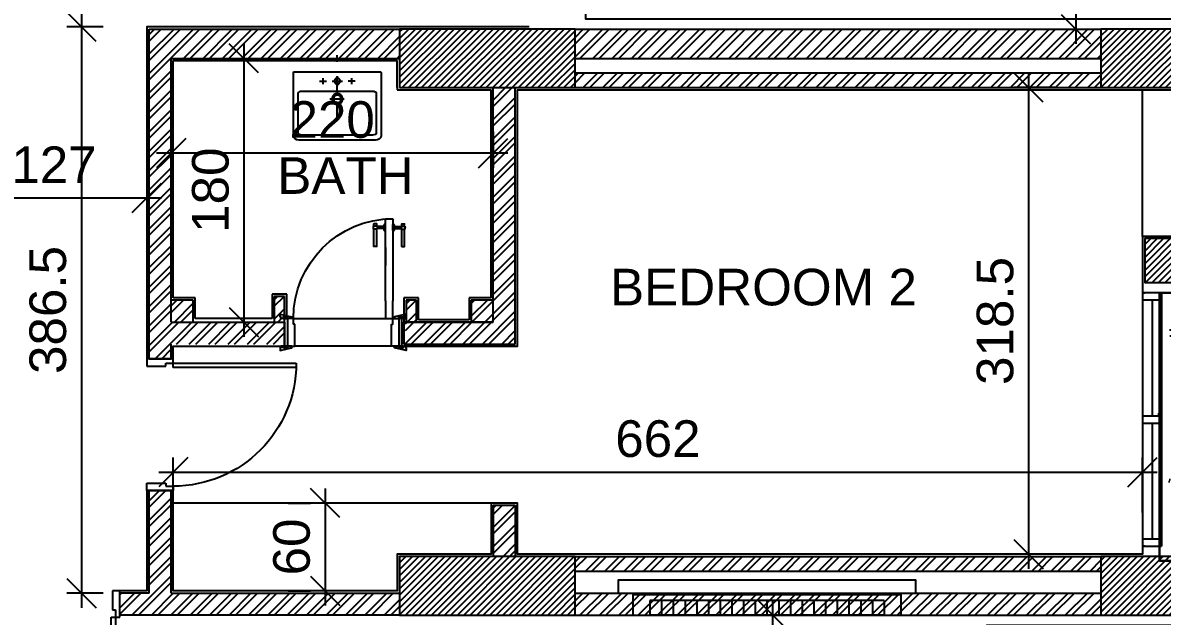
# Model space of a CAD drawing. Extents: x -0.9 to 45.6, y -8.7 to 61.5.
# Drawn here: x 33.35 to 41.13, y 27.73 to 31.78 of the extents above; entities that cross this region are included whole.
import ezdxf

# ---------------------------------------------------------------- set-up
doc = ezdxf.new("R2010")
doc.units = 0
doc.header["$MEASUREMENT"] = 0
doc.header["$PDMODE"] = 35
doc.header["$PDSIZE"] = 0.3
doc.linetypes.add('CENTER', pattern=[2, 1.25, -0.25, 0.25, -0.25])
doc.linetypes.add('DASHDOTX2', pattern=[50.8, 25.4, -12.7, 0, -12.7])
doc.layers.get('0').update_dxf_attribs({"linetype": 'CONTINUOUS'})
doc.layers.get('DEFPOINTS').update_dxf_attribs({"linetype": 'CONTINUOUS'})
for name, color, linetype in [('04', 4, 'CONTINUOUS'), ('A-ALU', 9, 'CONTINUOUS'), ('A-AREAS', 6, 'CONTINUOUS'), ('A-AXIS-SANITARY', 10, 'DASHDOTX2'), ('A-closet', 252, 'CONTINUOUS'), ('a-dim', 3, 'CONTINUOUS'), ('A-DOORS', 1, 'CONTINUOUS'), ('A-FLOR-PFIX', 61, 'CONTINUOUS'), ('A-HATCH-CONC', 8, 'CONTINUOUS'), ('A-HATCH-WALL', 8, 'CONTINUOUS'), ('A-NOMENCLATURE', 3, 'CONTINUOUS'), ('A-PLASTER', 8, 'CONTINUOUS'), ('A-PORTE', 1, 'CONTINUOUS'), ('A-SANIT', 95, 'CONTINUOUS'), ('A-TREES', 63, 'CONTINUOUS'), ('A-WALL', 4, 'CONTINUOUS'), ('S-2ND-3RD-4-5-6TH$0$A-STR 2-3-4-5-6', 2, 'CONTINUOUS')]:
    doc.layers.add(name, color=color, linetype=linetype)
doc.styles.add('A100-STEXT', font='arial.ttf', dxfattribs={"height": 0.25})
doc.dimstyles.new('A100-DIM', dxfattribs={"dimtxt": 0.25, "dimasz": 0.2, "dimexe": 0.1, "dimexo": 0.3, "dimgap": 0.1, "dimtad": 1, "dimlfac": 100, "dimrnd": 0.5, "dimdsep": 46, "dimtxsty": 'A100-STEXT', "dimblk1": 'OBLIQUE', "dimblk2": 'OBLIQUE', "dimsah": 1, "dimcen": -0.05, "dimdle": 0.1, "dimclrd": 15, "dimclre": 15, "dimclrt": 256, "dimadec": 0, "dimazin": 0, "dimtfac": 0.28, "dimtix": 1, "dimtmove": 2, "dimatfit": 3, "dimldrblk": 'OBLIQUE', "dimfxl": 1, "dimtolj": 1, "dimarcsym": 0})
doc.dimstyles.new('dim-law', dxfattribs={"dimtxt": 0.25, "dimasz": 0.2, "dimexe": 0.1, "dimexo": 0.3, "dimgap": 0.1, "dimtad": 1, "dimlfac": 100, "dimdsep": 46, "dimtxsty": 'A100-STEXT', "dimblk1": 'OBLIQUE', "dimblk2": 'OBLIQUE', "dimsah": 1, "dimcen": -0.05, "dimdle": 0.1, "dimclrd": 15, "dimclre": 15, "dimclrt": 256, "dimadec": 0, "dimazin": 0, "dimtfac": 0.28, "dimtix": 1, "dimtmove": 2, "dimatfit": 3, "dimldrblk": 'OBLIQUE', "dimfxl": 0.1, "dimtolj": 1, "dimarcsym": 0})
pattern_1 = [(45, (-4e-09, 0.000785), (-0.06629126, 0.06629126), []), (45, (0.04419, 0.000785), (-0.06629126, 0.06629126), [])]

# ---------------------------------------------------------------- blocks, each defined once
blk = doc.blocks.new('_OBLIQUE')
at = {"color": 0, "linetype": 'ByBlock'}
blk.add_line((-0.5, -0.5), (0.5, 0.5), dxfattribs=at)
blk = doc.blocks.new('*D114')
at = {"layer": 'a-dim', "color": 15, "lineweight": -2}
for p, q in [((38.4678, 22.84), (38.4678, 27.84)), ((38.3939, 27.74), (38.3678, 27.74)), ((38.3939, 22.94), (38.3678, 22.94))]:
    blk.add_line(p, q, dxfattribs=at)
at = {"layer": 'DEFPOINTS', "color": 0}
for p in [(38.4678, 27.74), (38.6939, 27.74), (38.6939, 22.94)]:
    blk.add_point(p, dxfattribs=at)
at = {"layer": 'a-dim', "color": 15, "lineweight": -2, "xscale": 0.2, "yscale": 0.2, "zscale": 0.2}
for p, rotation in [((38.4678, 27.74), 90), ((38.4678, 22.94), 270)]:
    blk.add_blockref('_OBLIQUE', p, dxfattribs=dict(at, rotation=rotation))
at = {"layer": 'a-dim', "insert": (38.2402, 25.34), "char_height": 0.25, "attachment_point": 5, "rotation": 90, "style": 'A100-STEXT'}
blk.add_mtext('\\A1;480', dxfattribs=at)
blk = doc.blocks.new('*D118')
at = {"layer": 'a-dim', "color": 15, "lineweight": -2}
for p, q in [((34.3734, 28.44), (34.3734, 28.8151)), ((40.9934, 28.44), (40.9934, 28.8151)), ((34.2734, 28.7151), (41.0934, 28.7151))]:
    blk.add_line(p, q, dxfattribs=at)
at = {"layer": 'DEFPOINTS', "color": 0}
for p in [(40.9934, 28.7151), (34.3734, 28.14), (40.9934, 28.14)]:
    blk.add_point(p, dxfattribs=at)
at = {"layer": 'a-dim', "color": 15, "lineweight": -2, "xscale": 0.2, "yscale": 0.2, "zscale": 0.2, "rotation": 180}
blk.add_blockref('_OBLIQUE', (34.3734, 28.7151), dxfattribs=at)
at = {"layer": 'a-dim', "color": 15, "lineweight": -2, "xscale": 0.2, "yscale": 0.2, "zscale": 0.2}
blk.add_blockref('_OBLIQUE', (40.9934, 28.7151), dxfattribs=at)
at = {"layer": 'a-dim', "insert": (37.6834, 28.9428), "char_height": 0.25, "attachment_point": 5, "style": 'A100-STEXT'}
blk.add_mtext('\\A1;662', dxfattribs=at)
blk = doc.blocks.new('A$C37CB01A7')
at = {"layer": 'A-ALU'}
for p, q in [((41.0584, 29.89), (41.0584, 29.1)), ((40.9934, 29.1), (41.1234, 29.1)), ((40.9934, 29.05), (41.1234, 29.05)), ((41.0584, 29.05), (41.0584, 28.26)), ((40.9934, 28.26), (41.1234, 28.26)), ((40.9934, 28.21), (41.1234, 28.21))]:
    blk.add_line(p, q, dxfattribs=at)
for points in [[(40.9934, 29.94), (40.9934, 28.21)], [(41.1234, 29.94), (40.9934, 29.94)], [(41.1234, 29.89), (40.9934, 29.89)], [(41.1234, 29.94), (41.1234, 28.21)]]:
    blk.add_lwpolyline(points, dxfattribs=at)
blk = doc.blocks.new('P90E18D')
at = {"layer": 'A-PORTE'}
for p, q in [((0, 0), (0.05, 0)), ((0, -0.18), (0, 0)), ((0.05, 0), (0.05, -0.13)), ((0.9, 0), (0.85, 0)), ((0.85, 0), (0.85, -0.13)), ((0.9, -0.18), (0.9, 0)), ((0.05, -0.13), (0.03, -0.13)), ((0.03, -0.13), (0.03, -0.18)), ((0.85, -0.13), (0.87, -0.13)), ((0.87, -0.13), (0.87, -0.18)), ((0.03, -0.18), (0, -0.18)), ((0.06, -0.18), (0.02, -0.18)), ((0.03, -0.18), (0.03, -1.02)), ((0.06, -1.02), (0.06, -0.18)), ((0.87, -0.18), (0.9, -0.18))]:
    blk.add_line(p, q, dxfattribs=at)
blk.add_arc((0.03, -0.18), 0.84, 270, 360, dxfattribs=at)
blk = doc.blocks.new('A$C45807027')
at = {"layer": 'A-DOORS'}
for p, q in [((0, 0.009), (-0.009, -0.019)), ((-0.009, 0.009), (0, -0.019)), ((0.19, 0.009), (0.199, -0.019)), ((0.199, 0.009), (0.19, -0.019)), ((0.68, 0.0005), (0.68, 0.0195)), ((0.6805, 0.02), (0.8, 0.02)), ((0.8, -0.003), (0.8, 0.023)), ((0.8, 0.023), (0.805, 0.023)), ((0.815, 0.023), (0.82, 0.023)), ((0.82, -0.003), (0.82, 0.023)), ((0.82, 0.02), (0.8345, 0.02)), ((0.835, 0.0005), (0.835, 0.0195)), ((0.19, -0.11), (0.19, -0.06)), ((0.19, -0.06), (0.31, -0.06)), ((0.75, -0.06), (0.31, -0.06)), ((0.673, -0.06), (0.55, -0.06)), ((0.6805, 0), (0.8, 0)), ((0.87, -0.06), (0.75, -0.06)), ((0.79, -0.06), (0.79, -0.052)), ((0.79, -0.06), (0.83, -0.06)), ((0.792, -0.05), (0.828, -0.05)), ((0.8, -0.003), (0.8025, -0.003)), ((0.8025, -0.05), (0.8025, -0.003)), ((0.8175, -0.05), (0.8175, -0.003)), ((0.8175, -0.003), (0.82, -0.003)), ((0.82, 0), (0.8345, 0)), ((0.83, -0.06), (0.83, -0.052)), ((0.87, -0.11), (0.87, -0.06)), ((0.31, -0.11), (0.19, -0.11)), ((0.31, -0.11), (0.75, -0.11)), ((0.673, -0.11), (0.55, -0.11)), ((0.75, -0.11), (0.87, -0.11)), ((0.79, -0.11), (0.79, -0.118)), ((0.79, -0.11), (0.83, -0.11)), ((0.792, -0.12), (0.828, -0.12)), ((0.8025, -0.12), (0.8025, -0.167)), ((0.8175, -0.12), (0.8175, -0.167)), ((0.83, -0.11), (0.83, -0.118)), ((0.68, -0.1705), (0.68, -0.1895)), ((0.6805, -0.17), (0.8, -0.17)), ((0.6805, -0.19), (0.8, -0.19)), ((0.8, -0.167), (0.8, -0.193)), ((0.8, -0.167), (0.8025, -0.167)), ((0.8, -0.193), (0.805, -0.193)), ((0.815, -0.193), (0.82, -0.193)), ((0.8175, -0.167), (0.82, -0.167)), ((0.82, -0.167), (0.82, -0.193)), ((0.82, -0.17), (0.8345, -0.17)), ((0.82, -0.19), (0.8345, -0.19)), ((0.835, -0.1705), (0.835, -0.1895)), ((0, -0.809), (-0.009, -0.781)), ((-0.009, -0.809), (0, -0.781)), ((0.19, -0.809), (0.199, -0.781)), ((0.199, -0.809), (0.19, -0.781))]:
    blk.add_line(p, q, dxfattribs=at)
at = {"layer": 'A-DOORS', "color": 8}
for p, q in [((0, -0.07), (0, -0.73)), ((0.19, -0.74), (0.19, -0.06))]:
    blk.add_line(p, q, dxfattribs=at)
at = {"layer": 'A-DOORS'}
for points in [[(0, 0.01), (0, 0.025), (-0.01, 0.025), (-0.01, 0.03), (-0.03, 0.03), (-0.0104, -0.0482, 0.381769), (-0.0084, -0.05), (0, -0.05), (0, -0.02), (-0.01, -0.02), (-0.01, 0.01), (0, 0.01)], [(0.19, 0.01), (0.19, 0.025), (0.2, 0.025), (0.2, 0.03), (0.22, 0.03), (0.2004, -0.0482, -0.381769), (0.1984, -0.05), (0.19, -0.05), (0.19, -0.02), (0.2, -0.02), (0.2, 0.01), (0.19, 0.01)], [(0, -0.81), (0, -0.825), (-0.01, -0.825), (-0.01, -0.83), (-0.03, -0.83), (-0.0104, -0.7518, -0.381769), (-0.0084, -0.75), (0, -0.75), (0, -0.78), (-0.01, -0.78), (-0.01, -0.81), (0, -0.81)], [(0.19, -0.81), (0.19, -0.825), (0.2, -0.825), (0.2, -0.83), (0.22, -0.83), (0.2004, -0.7518, 0.381769), (0.1984, -0.75), (0.19, -0.75), (0.19, -0.78), (0.2, -0.78), (0.2, -0.81), (0.19, -0.81)]]:
    blk.add_lwpolyline(points, format="xyb", dxfattribs=at)
for points in [[(0, 0.009), (0, -0.019), (-0.009, -0.019), (-0.009, 0.009)], [(0.19, 0.009), (0.19, -0.019), (0.199, -0.019), (0.199, 0.009)], [(0, -0.809), (0, -0.781), (-0.009, -0.781), (-0.009, -0.809)], [(0.19, -0.809), (0.19, -0.781), (0.199, -0.781), (0.199, -0.809)]]:
    blk.add_lwpolyline(points, close=True, dxfattribs=at)
for points in [[(0, 0), (0.19, 0), (0.19, -0.02), (0, -0.02), (0, 0)], [(0.19, -0.02), (0, -0.02), (0, -0.07), (0.15, -0.07)], [(0.15, -0.07), (0.15, -0.06), (0.19, -0.06), (0.19, -0.02)], [(0.19, -0.78), (0, -0.78), (0, -0.73), (0.15, -0.73)], [(0.15, -0.73), (0.15, -0.74), (0.19, -0.74), (0.19, -0.78)], [(0, -0.8), (0.19, -0.8), (0.19, -0.78), (0, -0.78), (0, -0.8)]]:
    blk.add_lwpolyline(points, dxfattribs=at)
blk.add_arc((0.1897, -0.0597), 0.6803, 270.02544, 359.97456, dxfattribs=at)
at = {"layer": 'A-DOORS', "extrusion": (0, 0, -1)}
for centre, major_axis, start_param, end_param in [((0.6805, 0.0195), (-0.000354, 0.000354), 5.497787, 7.068583), ((0.6805, 0.0005), (0.000354, 0.000354), 2.356194, 3.926991), ((0.81, 0.0306), (-0.00642, 0.00642), 3.344077, 4.509904), ((0.8345, 0.0195), (0.000354, 0.000354), -0.785398, 0.785398), ((0.8345, 0.0005), (-0.000354, 0.000354), 2.356194, 3.926991), ((0.792, -0.052), (-0.00141, 0.00141), 5.497787, 7.068583), ((0.81, -0.021), (-0.0138, 0.0138), 0.390607, 1.180189), ((0.828, -0.052), (0.00141, 0.00141), -0.785398, 0.785398), ((0.792, -0.118), (-0.00141, 0.00141), 3.926991, 5.497787), ((0.828, -0.118), (-0.00141, 0.00141), 2.356194, 3.926991), ((0.6805, -0.1705), (-0.000354, 0.000354), 5.497787, 7.068583), ((0.6805, -0.1895), (0.000354, 0.000354), 2.356194, 3.926991), ((0.81, -0.149), (-0.0138, 0.0138), 3.5322, 4.321782), ((0.81, -0.2006), (-0.00642, 0.00642), 0.202485, 1.368312), ((0.8345, -0.1705), (0.000354, 0.000354), -0.785398, 0.785398), ((0.8345, -0.1895), (0.000354, 0.000354), 0.785398, 2.356194)]:
    blk.add_ellipse(centre, major_axis=major_axis, ratio=1, start_param=start_param, end_param=end_param, dxfattribs=at)
blk = doc.blocks.new('A$C110900A5')
at = {"layer": 'A-AXIS-SANITARY', "linetype": 'CENTER', "ltscale": 0.1}
blk.add_line((294.5, -331.2), (294.5, 114.1), dxfattribs=at)
blk.add_lwpolyline([(244.7, -184.8), (342.1, -184.8)], dxfattribs=at)
at = {"layer": 'A-FLOR-PFIX'}
for points in [[(594.2, -3.5), (594.2, -4.8), (594.2, -8.4), (594.2, -22.1), (594.2, -43.4), (594.2, -71.1), (594.2, -103.8), (594.2, -140.3), (594.2, -219.7), (594.2, -299), (594.2, -335.6), (594.2, -368.3), (594.2, -395.9), (594.2, -417.3), (594.2, -431), (594.2, -434.6), (594.2, -435.8), (591.1, -447.3), (582.6, -456.6), (570, -462.9), (554.5, -465.2), (553, -465.2), (548.6, -465.2), (541.6, -465.2), (532.1, -465.2), (506.5, -465.2), (473.2, -465.2), (433.9, -465.2), (390, -465.2), (294.5, -465.2), (199, -465.2), (155.1, -465.2), (115.8, -465.2), (82.5, -465.2), (56.9, -465.2), (47.4, -465.2), (40.4, -465.2), (36, -465.2), (34.5, -465.2), (19.1, -462.9), (6.4, -456.6), (-2.1, -447.3), (-5.2, -435.8), (-5.2, -434.6), (-5.2, -431), (-5.2, -417.3), (-5.2, -395.9), (-5.2, -368.3), (-5.2, -335.6), (-5.2, -299), (-5.2, -219.7), (-5.2, -140.3), (-5.2, -103.8), (-5.2, -71.1), (-5.2, -43.4), (-5.2, -22.1), (-5.2, -8.4), (-5.2, -4.8), (-5.2, -3.5), (-1.7, 0), (0, 0), (5, 0), (12.9, 0), (23.8, 0), (37.2, 0), (53, 0), (90.9, 0), (135.7, 0), (185.7, 0), (294.5, 0), (403.3, 0), (453.3, 0), (498.2, 0), (536, 0), (551.8, 0), (565.3, 0), (576.1, 0), (584.1, 0), (589, 0), (590.7, 0), (594.2, -3.5)], [(172.9, -63), (221.3, -63)], [(196.6, -43.2), (196.6, -85)], [(260.6, -63), (329.4, -63)], [(314.7, -63), (314.6, -61), (314.3, -59), (313.8, -57), (313.1, -55.2), (312.3, -53.4), (311.3, -51.7), (310.1, -50.2), (308.8, -48.7), (307.4, -47.4), (305.8, -46.3), (304.1, -45.2), (302.4, -44.4), (300.5, -43.7), (298.6, -43.2), (296.6, -42.9), (294.5, -42.8), (292.4, -42.9), (290.4, -43.2), (288.5, -43.7), (286.6, -44.4), (284.9, -45.2), (283.2, -46.3), (281.6, -47.4), (280.2, -48.7), (278.9, -50.2), (277.7, -51.7), (276.7, -53.4), (275.9, -55.2), (275.2, -57), (274.7, -59), (274.4, -61), (274.3, -63), (274.4, -65.1), (274.7, -67.1), (275.2, -69), (275.9, -70.9), (276.7, -72.7), (277.7, -74.3), (278.9, -75.9), (280.2, -77.3), (281.6, -78.6), (283.2, -79.8), (284.9, -80.8), (286.6, -81.7), (288.5, -82.4), (290.4, -82.9), (292.4, -83.2), (294.5, -83.3), (296.6, -83.2), (298.6, -82.9), (300.5, -82.4), (302.4, -81.7), (304.1, -80.8), (305.8, -79.8), (307.4, -78.6), (308.8, -77.3), (310.1, -75.9), (311.3, -74.3), (312.3, -72.7), (313.1, -70.9), (313.8, -69), (314.3, -67.1), (314.6, -65.1), (314.7, -63), (314.7, -63)], [(294.5, -28.9), (294.5, -97.7)], [(417.2, -63), (368.8, -63)], [(392.5, -43.2), (392.5, -85)], [(561.1, -415.8), (559, -421.8), (553.3, -426.7), (544.9, -430), (534.5, -431.2), (533.1, -431.2), (529.1, -431.2), (522.6, -431.2), (513.9, -431.2), (503, -431.2), (490.2, -431.2), (459.5, -431.2), (423.2, -431.2), (382.6, -431.2), (294.5, -431.2), (206.4, -431.2), (165.9, -431.2), (129.5, -431.2), (98.8, -431.2), (86, -431.2), (75.2, -431.2), (66.4, -431.2), (59.9, -431.2), (55.9, -431.2), (54.5, -431.2), (44.2, -430), (35.7, -426.7), (30, -421.8), (27.9, -415.8), (27.9, -412.8), (27.9, -404.2), (27.9, -390.9), (27.9, -373.7), (27.9, -353.3), (27.9, -330.6), (27.9, -281.1), (27.9, -231.7), (27.9, -209), (27.9, -188.6), (27.9, -171.3), (27.9, -158.1), (27.9, -149.5), (27.9, -146.5), (30, -140.5), (35.7, -135.6), (44.2, -132.3), (54.5, -131.1), (55.9, -131.1), (59.9, -131.1), (66.4, -131.1), (75.2, -131.1), (86, -131.1), (98.8, -131.1), (129.5, -131.1), (165.9, -131.1), (206.4, -131.1), (294.5, -131.1), (382.6, -131.1), (423.2, -131.1), (459.5, -131.1), (490.2, -131.1), (503, -131.1), (513.9, -131.1), (522.6, -131.1), (529.1, -131.1), (533.1, -131.1), (534.5, -131.1), (544.9, -132.3), (553.3, -135.6), (559, -140.5), (561.1, -146.5), (561.1, -149.5), (561.1, -158.1), (561.1, -171.3), (561.1, -188.6), (561.1, -209), (561.1, -231.7), (561.1, -281.1), (561.1, -330.6), (561.1, -353.3), (561.1, -373.7), (561.1, -390.9), (561.1, -404.2), (561.1, -412.8), (561.1, -415.8), (561.1, -415.8)], [(331.2, -184.8), (331, -181), (330.4, -177.4), (329.5, -173.9), (328.3, -170.5), (326.8, -167.3), (324.9, -164.3), (322.8, -161.5), (320.4, -158.9), (317.8, -156.5), (315, -154.4), (312, -152.5), (308.8, -151), (305.4, -149.8), (301.9, -148.9), (298.3, -148.3), (294.5, -148.1), (290.8, -148.3), (287.1, -148.9), (283.6, -149.8), (280.2, -151), (277, -152.5), (274, -154.4), (271.2, -156.5), (268.6, -158.9), (266.2, -161.5), (264.1, -164.3), (262.3, -167.3), (260.7, -170.5), (259.5, -173.9), (258.6, -177.4), (258, -181), (257.8, -184.8), (258, -188.5), (258.6, -192.2), (259.5, -195.7), (260.7, -199.1), (262.3, -202.3), (264.1, -205.3), (266.2, -208.1), (268.6, -210.7), (271.2, -213.1), (274, -215.2), (277, -217), (280.2, -218.6), (283.6, -219.8), (287.1, -220.7), (290.8, -221.3), (294.5, -221.5), (298.3, -221.3), (301.9, -220.7), (305.4, -219.8), (308.8, -218.6), (312, -217), (315, -215.2), (317.8, -213.1), (320.4, -210.7), (322.8, -208.1), (324.9, -205.3), (326.8, -202.3), (328.3, -199.1), (329.5, -195.7), (330.4, -192.2), (331, -188.5), (331.2, -184.8), (331.2, -184.8)], [(320.1, -184.8), (320, -182.2), (319.6, -179.6), (318.9, -177.2), (318.1, -174.8), (317, -172.6), (315.7, -170.5), (314.2, -168.5), (312.6, -166.7), (310.8, -165.1), (308.8, -163.6), (306.7, -162.3), (304.5, -161.2), (302.1, -160.4), (299.7, -159.7), (297.1, -159.3), (294.5, -159.2), (291.9, -159.3), (289.4, -159.7), (286.9, -160.4), (284.5, -161.2), (282.3, -162.3), (280.2, -163.6), (278.2, -165.1), (276.4, -166.7), (274.8, -168.5), (273.3, -170.5), (272, -172.6), (270.9, -174.8), (270.1, -177.2), (269.4, -179.6), (269, -182.2), (268.9, -184.8), (269, -187.4), (269.4, -190), (270.1, -192.4), (270.9, -194.8), (272, -197), (273.3, -199.1), (274.8, -201.1), (276.4, -202.9), (278.2, -204.5), (280.2, -206), (282.3, -207.3), (284.5, -208.4), (286.9, -209.2), (289.4, -209.9), (291.9, -210.2), (294.5, -210.4), (297.1, -210.2), (299.7, -209.9), (302.1, -209.2), (304.5, -208.4), (306.7, -207.3), (308.8, -206), (310.8, -204.5), (312.6, -202.9), (314.2, -201.1), (315.7, -199.1), (317, -197), (318.1, -194.8), (318.9, -192.4), (319.6, -190), (320, -187.4), (320.1, -184.8), (320.1, -184.8)]]:
    blk.add_lwpolyline(points, dxfattribs=at)
blk = doc.blocks.new('*D210')
at = {"layer": 'a-dim', "color": 15, "lineweight": -2}
for p, q in [((40.2151, 31.44), (40.2151, 28.055)), ((40.4084, 31.34), (40.1151, 31.34)), ((40.4084, 28.155), (40.1151, 28.155))]:
    blk.add_line(p, q, dxfattribs=at)
at = {"layer": 'DEFPOINTS', "color": 0}
for p in [(40.7084, 31.34), (40.2151, 28.155), (40.7084, 28.155)]:
    blk.add_point(p, dxfattribs=at)
at = {"layer": 'a-dim', "color": 15, "lineweight": -2, "xscale": 0.2, "yscale": 0.2, "zscale": 0.2}
for p, rotation in [((40.2151, 31.34), 90), ((40.2151, 28.155), 270)]:
    blk.add_blockref('_OBLIQUE', p, dxfattribs=dict(at, rotation=rotation))
at = {"layer": 'a-dim', "insert": (39.9874, 29.7475), "char_height": 0.25, "attachment_point": 5, "rotation": 90, "style": 'A100-STEXT'}
blk.add_mtext('\\A1;318.5', dxfattribs=at)
blk = doc.blocks.new('*D211')
at = {"layer": 'a-dim', "color": 15, "lineweight": -2}
for p, q in [((34.3584, 31.04), (34.3584, 30.7931)), ((36.5584, 31.04), (36.5584, 30.7931)), ((36.6584, 30.8931), (34.2584, 30.8931))]:
    blk.add_line(p, q, dxfattribs=at)
at = {"layer": 'DEFPOINTS', "color": 0}
for p in [(34.3584, 31.34), (36.5584, 31.34), (34.3584, 30.8931)]:
    blk.add_point(p, dxfattribs=at)
at = {"layer": 'a-dim', "color": 15, "lineweight": -2, "xscale": 0.2, "yscale": 0.2, "zscale": 0.2}
for p, rotation in [((34.3584, 30.8931), 180.0000000011271), ((36.5584, 30.8931), 1.127098414599459e-09)]:
    blk.add_blockref('_OBLIQUE', p, dxfattribs=dict(at, rotation=rotation))
at = {"layer": 'a-dim', "insert": (35.4584, 31.1207), "char_height": 0.25, "attachment_point": 5, "rotation": 0, "style": 'A100-STEXT'}
blk.add_mtext('\\A1;220', dxfattribs=at)
blk = doc.blocks.new('*D212')
at = {"layer": 'a-dim', "color": 15, "lineweight": -2}
for p, q in [((34.8555, 31.64), (34.8555, 29.64)), ((34.6584, 31.54), (34.9555, 31.54)), ((34.6584, 29.74), (34.9555, 29.74))]:
    blk.add_line(p, q, dxfattribs=at)
at = {"layer": 'DEFPOINTS', "color": 0}
for p in [(34.3584, 31.54), (34.3584, 29.74), (34.8555, 29.74)]:
    blk.add_point(p, dxfattribs=at)
at = {"layer": 'a-dim', "color": 15, "lineweight": -2, "xscale": 0.2, "yscale": 0.2, "zscale": 0.2}
for p, rotation in [((34.8555, 31.54), 90), ((34.8555, 29.74), 270)]:
    blk.add_blockref('_OBLIQUE', p, dxfattribs=dict(at, rotation=rotation))
at = {"layer": 'a-dim', "insert": (34.6278, 30.64), "char_height": 0.25, "attachment_point": 5, "rotation": 90, "style": 'A100-STEXT'}
blk.add_mtext('\\A1;180', dxfattribs=at)
blk = doc.blocks.new('*D217')
at = {"layer": 'a-dim', "color": 15, "lineweight": -2}
for p, q in [((35.4099, 28.605), (35.4099, 27.805)), ((35.1584, 28.505), (35.3099, 28.505)), ((35.1584, 27.905), (35.3099, 27.905))]:
    blk.add_line(p, q, dxfattribs=at)
at = {"layer": 'DEFPOINTS', "color": 0}
for p in [(35.4584, 28.505), (35.4099, 27.905), (35.4584, 27.905)]:
    blk.add_point(p, dxfattribs=at)
at = {"layer": 'a-dim', "color": 15, "lineweight": -2, "xscale": 0.2, "yscale": 0.2, "zscale": 0.2}
for p, rotation in [((35.4099, 28.505), 90), ((35.4099, 27.905), 270)]:
    blk.add_blockref('_OBLIQUE', p, dxfattribs=dict(at, rotation=rotation))
at = {"layer": 'a-dim', "insert": (35.1822, 28.205), "char_height": 0.25, "attachment_point": 5, "rotation": 90, "style": 'A100-STEXT'}
blk.add_mtext('\\A1;60', dxfattribs=at)
blk = doc.blocks.new('*D218')
at = {"layer": 'a-dim', "color": 15, "lineweight": -2}
for p, q in [((32.8234, 30.5881), (34.2934, 30.5881)), ((32.9234, 30.6221), (32.9234, 30.4881)), ((34.1934, 30.6221), (34.1934, 30.4881))]:
    blk.add_line(p, q, dxfattribs=at)
at = {"layer": 'DEFPOINTS', "color": 0}
for p in [(32.9234, 30.9221), (34.1934, 30.9221), (34.1934, 30.5881)]:
    blk.add_point(p, dxfattribs=at)
at = {"layer": 'a-dim', "color": 15, "lineweight": -2, "xscale": 0.2, "yscale": 0.2, "zscale": 0.2, "rotation": 180}
blk.add_blockref('_OBLIQUE', (32.9234, 30.5881), dxfattribs=at)
at = {"layer": 'a-dim', "color": 15, "lineweight": -2, "xscale": 0.2, "yscale": 0.2, "zscale": 0.2}
blk.add_blockref('_OBLIQUE', (34.1934, 30.5881), dxfattribs=at)
at = {"layer": 'a-dim', "insert": (33.5584, 30.8136), "char_height": 0.25, "attachment_point": 5, "style": 'A100-STEXT'}
blk.add_mtext('\\A1;127', dxfattribs=at)
blk = doc.blocks.new('*D219')
at = {"layer": 'a-dim', "color": 15, "lineweight": -2}
for p, q in [((33.7454, 31.855), (33.7454, 27.79)), ((33.8934, 31.755), (33.6454, 31.755)), ((33.8934, 27.89), (33.6454, 27.89))]:
    blk.add_line(p, q, dxfattribs=at)
at = {"layer": 'DEFPOINTS', "color": 0}
for p in [(34.1934, 31.755), (33.7454, 27.89), (34.1934, 27.89)]:
    blk.add_point(p, dxfattribs=at)
at = {"layer": 'a-dim', "color": 15, "lineweight": -2, "xscale": 0.2, "yscale": 0.2, "zscale": 0.2}
for p, rotation in [((33.7454, 31.755), 90), ((33.7454, 27.89), 270)]:
    blk.add_blockref('_OBLIQUE', p, dxfattribs=dict(at, rotation=rotation))
at = {"layer": 'a-dim', "insert": (33.5176, 29.8225), "char_height": 0.25, "attachment_point": 5, "rotation": 90, "style": 'A100-STEXT'}
blk.add_mtext('\\A1;386.5', dxfattribs=at)
blk = doc.blocks.new('*D272')
at = {"layer": 'A-NOMENCLATURE', "color": 15, "lineweight": -2}
for p, q in [((40.5375, 36.6956), (40.5375, 31.64)), ((40.4515, 36.5956), (40.6375, 36.5956)), ((40.4515, 31.74), (40.6375, 31.74))]:
    blk.add_line(p, q, dxfattribs=at)
at = {"layer": 'DEFPOINTS', "color": 0}
for p in [(40.1515, 36.5956), (40.1515, 31.74), (40.5375, 31.74)]:
    blk.add_point(p, dxfattribs=at)
at = {"layer": 'A-NOMENCLATURE', "color": 15, "lineweight": -2, "xscale": 0.2, "yscale": 0.2, "zscale": 0.2}
for p, rotation in [((40.5375, 36.5956), 90), ((40.5375, 31.74), 270)]:
    blk.add_blockref('_OBLIQUE', p, dxfattribs=dict(at, rotation=rotation))
at = {"layer": 'A-NOMENCLATURE', "insert": (40.3098, 34.1678), "char_height": 0.25, "attachment_point": 5, "rotation": 90, "style": 'A100-STEXT'}
blk.add_mtext('\\A1;485.56', dxfattribs=at)

msp = doc.modelspace()

# ---------------------------------------------------------------- hatches: boundary and pattern name
at = {"layer": 'A-HATCH-CONC'}
h = msp.add_hatch(dxfattribs=at)
h.set_pattern_fill('ANSI31', color=256, scale=0.25, style=0)
h.paths.add_polyline_path([(37.11837, 31.74), (35.91837, 31.74), (35.91837, 31.34), (37.11837, 31.34)])
h = msp.add_hatch(dxfattribs=at)
h.set_pattern_fill('ANSI31', color=256, scale=0.25, style=0)
h.paths.add_polyline_path([(41.83837, 31.74), (40.70837, 31.74), (40.70837, 31.34), (41.53837, 31.34), (41.53837, 31.03202), (41.33208, 30.31), (41.00837, 30.31), (41.00837, 30.01), (41.55837, 30.01), (41.83837, 30.99)])
h = msp.add_hatch(dxfattribs=at)
h.set_pattern_fill('ANSI31', color=256, scale=0.25, style=0)
h.paths.add_polyline_path([(37.11837, 28.14), (35.91837, 28.14), (35.91837, 27.74), (37.11837, 27.74)])
h = msp.add_hatch(dxfattribs=at)
h.set_pattern_fill('ANSI31', color=256, scale=0.25, style=0)
h.paths.add_polyline_path([(41.83837, 28.14), (40.70837, 28.14), (40.70837, 27.74), (41.83837, 27.74)])
at = {"layer": 'A-HATCH-WALL'}
h = msp.add_hatch(dxfattribs=at)
h.set_pattern_fill('ANSI32', color=256, scale=0.25, style=0)
h.set_pattern_definition([(45, (30.26416, 28.02334), (-0.0662913, 0.0662913), []), (45, (30.30836, 28.02334), (-0.0662913, 0.0662913), [])])
h.paths.add_polyline_path([(30.31837, 28.14), (30.21837, 28.14), (30.21837, 27.99), (30.31837, 27.99)])
h.paths.add_polyline_path([(35.91837, 27.89), (34.35837, 27.89), (34.35837, 28.59), (34.20837, 28.59), (34.20837, 27.89), (34.00837, 27.89), (34.00837, 27.74), (34.20837, 27.74), (35.91837, 27.74)])
h.paths.add_polyline_path([(32.90837, 27.74), (33.10837, 27.74), (33.10837, 27.89), (32.90837, 27.89), (32.90837, 28.24), (32.75837, 28.24), (32.75837, 27.54), (31.36837, 27.54), (31.36837, 28.14), (31.11837, 28.14), (31.11837, 27.99), (31.21837, 27.99), (31.21837, 27.39), (31.36837, 27.39), (32.90837, 27.39)])
h.paths.add_polyline_path([(35.13337, 29.74), (34.35837, 29.74), (34.35837, 31.54), (35.91837, 31.54), (35.91837, 31.74), (34.20837, 31.74), (34.20837, 29.49), (34.35837, 29.49), (34.35837, 29.59), (35.13337, 29.59)])
h = msp.add_hatch(dxfattribs=at)
h.set_pattern_fill('ANSI32', color=256, scale=0.25, style=0)
h.set_pattern_definition(pattern_1)
h.paths.add_polyline_path([(40.70837, 31.74078), (37.11837, 31.74078), (37.11837, 31.54078), (40.70837, 31.54078)])
h = msp.add_hatch(dxfattribs=at)
h.set_pattern_fill('ANSI32', color=256, scale=0.25, style=0)
h.set_pattern_definition(pattern_1)
h.paths.add_polyline_path([(40.70837, 31.44078), (37.11837, 31.44078), (37.11837, 31.34078), (40.70837, 31.34078)])
h = msp.add_hatch(dxfattribs=at)
h.set_pattern_fill('ANSI32', color=256, scale=0.25, style=0)
h.paths.add_polyline_path([(36.70837, 31.34), (36.55837, 31.34), (36.55837, 30.89), (36.55837, 30.89), (36.55837, 30.52), (36.55837, 29.74), (35.95837, 29.74), (35.95837, 29.59), (36.70837, 29.59)])
h = msp.add_hatch(dxfattribs=at)
h.set_pattern_fill('ANSI32', color=256, scale=0.25, style=0)
h.paths.add_polyline_path([(34.50837, 29.89), (34.38337, 29.89), (34.38337, 29.765), (34.50837, 29.765)])
h.paths.add_polyline_path([(34.38337, 29.89), (34.35837, 29.89), (34.35837, 29.74), (34.50837, 29.74), (34.50837, 29.765), (34.38337, 29.765)])
h.paths.add_polyline_path([(35.13337, 29.915), (35.08337, 29.915), (35.08337, 29.765), (35.10837, 29.765), (35.10837, 29.775), (35.10337, 29.775), (35.10337, 29.795), (35.13337, 29.78747)])
h.paths.add_polyline_path([(35.08337, 29.915), (35.06337, 29.915), (35.06337, 29.765), (35.08337, 29.765)])
h.paths.add_polyline_path([(35.13337, 29.765), (35.06337, 29.765), (35.06337, 29.74), (35.12337, 29.74), (35.13337, 29.74)])
h = msp.add_hatch(dxfattribs=at)
h.set_pattern_fill('ANSI32', color=256, scale=0.25, style=0)
h.paths.add_polyline_path([(36.40837, 29.89), (36.40837, 29.805), (36.48337, 29.805), (36.48337, 29.765), (36.53337, 29.765), (36.53337, 29.89)])
h.paths.add_polyline_path([(36.03337, 29.89), (35.96337, 29.89), (35.96337, 29.765), (35.98337, 29.765), (35.98337, 29.805), (36.03337, 29.805)])
h.paths.add_polyline_path([(36.40837, 29.805), (36.40837, 29.765), (36.48337, 29.765), (36.48337, 29.805)], flags=17)
h.paths.add_polyline_path([(36.40837, 29.765), (36.40837, 29.74), (36.55837, 29.74), (36.55837, 29.89), (36.53337, 29.89), (36.53337, 29.765)])
h.paths.add_polyline_path([(35.98337, 29.765), (35.96337, 29.765), (35.96337, 29.74), (36.03337, 29.74), (36.03337, 29.765)])
h.paths.add_polyline_path([(36.03337, 29.765), (36.03337, 29.805), (35.98337, 29.805), (35.98337, 29.765)])
h = msp.add_hatch(dxfattribs=at)
h.set_pattern_fill('ANSI32', color=256, scale=0.25, style=0)
h.paths.add_polyline_path([(36.70837, 28.49), (36.55837, 28.49), (36.55837, 28.14), (36.70837, 28.14)])
h = msp.add_hatch(dxfattribs=at)
h.set_pattern_fill('ANSI32', color=256, scale=0.25, style=0)
h.set_pattern_definition(pattern_1)
h.paths.add_polyline_path([(40.70837, 28.14078), (37.11837, 28.14078), (37.11837, 28.04078), (40.70837, 28.04078)])
h = msp.add_hatch(dxfattribs=at)
h.set_pattern_fill('ANSI32', color=256, scale=0.25, style=0)
h.set_pattern_definition(pattern_1)
h.paths.add_polyline_path([(40.70837, 27.89078), (37.11837, 27.89078), (37.11837, 27.74078), (40.70837, 27.74078)])
at = {"layer": 'A-TREES'}
h = msp.add_hatch(dxfattribs=at)
h.set_pattern_fill('AR-SAND', color=256, scale=0.2, style=0)
h.set_pattern_definition([(37.5, (30.60837, 8.1), (-0.0125987, 0.3853648), [0, -0.304, 0, -0.34, 0, -0.325]), (7.5, (30.60837, 8.1), (0.353955, 0.564429), [0, -0.164, 0, -0.274, 0, -0.105]), (327.5, (30.36237, 8.1), (0.6228284, 0.001132), [0, -0.1, 0, -0.36, 0, -0.47]), (317.5, (30.36237, 8.1), (0.601225, 0.175535), [0, -0.05, 0, -0.236, 0, -0.27])])
h.paths.add_polyline_path([(41.60837, 29.94), (41.09337, 29.94), (41.09337, 28.21), (41.60837, 28.21)])

# ---------------------------------------------------------------- linework, layer by layer
at = {"layer": '04', "color": 11}
for p, q in [((39.22837, 27.84), (37.62837, 27.84)), ((37.62837, 27.84), (37.62837, 27.74)), ((37.70837, 27.84), (37.70837, 27.74)), ((37.78837, 27.84), (37.78837, 27.74)), ((37.86837, 27.84), (37.86837, 27.74)), ((37.94837, 27.84), (37.94837, 27.74)), ((38.02837, 27.84), (38.02837, 27.74)), ((38.10837, 27.84), (38.10837, 27.74)), ((38.18837, 27.84), (38.18837, 27.74)), ((38.26837, 27.84), (38.26837, 27.74)), ((38.34837, 27.84), (38.34837, 27.74)), ((38.42837, 27.84), (38.42837, 27.74)), ((38.50837, 27.84), (38.50837, 27.74)), ((38.58837, 27.84), (38.58837, 27.74)), ((38.66837, 27.84), (38.66837, 27.74)), ((38.74837, 27.84), (38.74837, 27.74)), ((38.82837, 27.84), (38.82837, 27.74)), ((38.90837, 27.84), (38.90837, 27.74)), ((38.98837, 27.84), (38.98837, 27.74)), ((39.06837, 27.84), (39.06837, 27.74)), ((39.14837, 27.84), (39.14837, 27.74)), ((39.14837, 27.84), (39.14837, 27.74)), ((39.22837, 27.84), (39.22837, 27.74)), ((39.22837, 27.74), (37.62837, 27.74))]:
    msp.add_line(p, q, dxfattribs=at)
at = {"layer": 'A-AREAS'}
msp.add_lwpolyline([(30.76735, 45.894), (41.00695, 37.6593), (37.18837, 32.91101), (37.18837, 31.81), (41.90837, 31.81), (41.90837, 30.9802), (41.61117, 29.94), (41.10837, 29.94), (41.10837, 28.11), (41.90837, 28.11), (41.90837, 27.67), (39.92837, 27.67), (39.92837, 22.91), (41.90837, 22.91), (41.90837, 22.54)], dxfattribs=at)
msp.add_lwpolyline([(41.10837, 29.94), (41.61117, 29.94), (41.90837, 30.9802), (41.90837, 28.11), (41.10837, 28.11)], close=True, dxfattribs=at)
at = {"layer": 'A-closet'}
for p, q in [((40.99337, 30.325), (40.99337, 31.325)), ((36.54337, 28.505), (34.37337, 28.505))]:
    msp.add_line(p, q, dxfattribs=at)
at = {"layer": 'a-dim'}
for p, q in [((35.90337, 31.34), (35.90337, 31.325)), ((34.35837, 29.74), (34.50837, 29.74)), ((35.12337, 29.74), (35.13337, 29.74)), ((35.13337, 29.74), (35.13337, 29.765)), ((35.13337, 29.74), (35.13337, 29.59)), ((35.94837, 29.74), (35.94837, 29.59)), ((36.40837, 29.74), (36.03337, 29.74)), ((35.13337, 29.59), (35.13337, 29.575))]:
    msp.add_line(p, q, dxfattribs=at)
at = {"layer": 'A-HATCH-WALL'}
for p, q in [((37.18819, 28.04), (37.28819, 28.14)), ((37.23239, 28.04), (37.33239, 28.14)), ((37.32078, 28.04), (37.42078, 28.14)), ((37.36497, 28.04), (37.46497, 28.14)), ((37.45336, 28.04), (37.55336, 28.14)), ((37.49755, 28.04), (37.59755, 28.14)), ((37.58594, 28.04), (37.68594, 28.14)), ((37.63014, 28.04), (37.73014, 28.14)), ((37.71852, 28.04), (37.81852, 28.14)), ((37.76272, 28.04), (37.86272, 28.14)), ((37.85111, 28.04), (37.95111, 28.14)), ((37.8953, 28.04), (37.9953, 28.14)), ((37.98369, 28.04), (38.08369, 28.14)), ((38.02788, 28.04), (38.12788, 28.14)), ((38.11627, 28.04), (38.21627, 28.14)), ((38.16047, 28.04), (38.26047, 28.14)), ((38.24885, 28.04), (38.34885, 28.14)), ((38.29305, 28.04), (38.39305, 28.14)), ((38.38144, 28.04), (38.48144, 28.14)), ((38.42563, 28.04), (38.52563, 28.14)), ((38.51402, 28.04), (38.61402, 28.14)), ((38.55821, 28.04), (38.65821, 28.14)), ((38.6466, 28.04), (38.7466, 28.14)), ((38.6908, 28.04), (38.7908, 28.14)), ((38.77918, 28.04), (38.87918, 28.14)), ((38.82338, 28.04), (38.92338, 28.14)), ((38.91177, 28.04), (39.01177, 28.14)), ((38.95596, 28.04), (39.05596, 28.14)), ((39.04435, 28.04), (39.14435, 28.14)), ((39.08854, 28.04), (39.18854, 28.14)), ((39.17693, 28.04), (39.27693, 28.14)), ((39.22113, 28.04), (39.32113, 28.14)), ((39.30951, 28.04), (39.40951, 28.14)), ((39.35371, 28.04), (39.45371, 28.14)), ((39.4421, 28.04), (39.5421, 28.14))]:
    msp.add_line(p, q, dxfattribs=at)
at = {"layer": 'A-PLASTER'}
for p, q in [((34.37337, 31.525), (35.90337, 31.525)), ((34.37337, 29.905), (34.37337, 31.525)), ((35.90337, 31.34), (35.90337, 31.525)), ((35.90337, 31.325), (36.54337, 31.325)), ((36.54337, 29.905), (36.54337, 31.325)), ((34.52337, 29.905), (34.37337, 29.905)), ((34.52337, 29.765), (34.52337, 29.905)), ((35.04837, 29.93), (35.04837, 29.765)), ((35.14837, 29.93), (35.04837, 29.93)), ((35.14837, 29.765), (35.14837, 29.93)), ((36.04837, 29.905), (35.94837, 29.905)), ((35.94837, 29.905), (35.94837, 29.74)), ((36.04837, 29.755), (36.04837, 29.905)), ((36.39337, 29.905), (36.39337, 29.755)), ((36.54337, 29.905), (36.39337, 29.905)), ((36.39337, 29.755), (36.04837, 29.755))]:
    msp.add_line(p, q, dxfattribs=at)
for points in [[(36.80337, 31.755), (34.19337, 31.755), (34.19337, 29.49)], [(35.93337, 29.575), (36.72337, 29.575), (36.72337, 31.325), (41.52337, 31.325), (41.52337, 31.03412), (41.32076, 30.325), (40.99337, 30.325), (40.99337, 29.94), (41.00837, 29.94)], [(35.04837, 29.765), (34.52337, 29.765)], [(34.37337, 29.49), (34.37337, 29.575), (35.13337, 29.575)], [(34.19337, 28.59), (34.19337, 27.905), (34.00837, 27.905)], [(41.00837, 28.21), (40.99337, 28.21), (40.99337, 28.155), (36.72337, 28.155), (36.72337, 28.505), (36.54337, 28.505), (36.54337, 28.155), (35.90337, 28.155), (35.90337, 27.905), (34.37337, 27.905), (34.37337, 28.59)]]:
    msp.add_lwpolyline(points, dxfattribs=at)
at = {"layer": 'A-WALL'}
for p, q in [((34.20837, 29.49), (34.20837, 31.74)), ((34.20837, 31.74), (35.91837, 31.74)), ((37.11837, 31.74), (40.70837, 31.74)), ((34.35837, 31.54), (35.91837, 31.54)), ((34.35837, 29.74), (34.35837, 31.54)), ((37.11837, 31.54), (40.70837, 31.54)), ((37.11837, 31.44), (40.70837, 31.44)), ((36.55837, 29.74), (36.55837, 31.34)), ((36.70837, 29.59), (36.70837, 31.34)), ((37.11837, 31.34), (40.70837, 31.34)), ((34.50837, 29.89), (34.35837, 29.89)), ((34.50837, 29.74), (34.50837, 29.89)), ((35.13337, 29.915), (35.06337, 29.915)), ((35.06337, 29.915), (35.06337, 29.74)), ((35.13337, 29.765), (35.13337, 29.915)), ((36.03337, 29.89), (35.96337, 29.89)), ((35.96337, 29.89), (35.96337, 29.74)), ((36.03337, 29.74), (36.03337, 29.89)), ((36.55837, 29.89), (36.40837, 29.89)), ((36.40837, 29.89), (36.40837, 29.74)), ((36.55837, 29.74), (36.55837, 29.89)), ((34.35837, 29.74), (35.12337, 29.74)), ((35.13337, 29.74), (35.13337, 29.59)), ((35.93337, 29.74), (35.93337, 29.59)), ((35.94837, 29.74), (36.55837, 29.74)), ((36.55837, 29.74), (35.94837, 29.74)), ((34.35837, 29.49), (34.35837, 29.59)), ((35.94837, 29.59), (36.70837, 29.59)), ((34.20837, 29.49), (34.35837, 29.49)), ((34.20837, 28.59), (34.35837, 28.59)), ((34.20837, 27.89), (34.20837, 28.59)), ((34.35837, 27.89), (34.35837, 28.59)), ((36.55837, 28.49), (36.55837, 28.14)), ((36.55837, 28.49), (36.70837, 28.49)), ((36.70837, 28.49), (36.70837, 28.14)), ((37.11837, 28.14), (40.70837, 28.14)), ((37.11837, 28.14), (40.70837, 28.14)), ((37.11837, 28.04), (40.70837, 28.04)), ((37.11837, 28.04), (39.75837, 28.04)), ((34.00837, 27.74), (34.00837, 27.89)), ((34.20837, 27.89), (34.00837, 27.89)), ((34.35837, 27.89), (35.91837, 27.89)), ((37.11837, 27.89), (40.70837, 27.89)), ((34.20837, 27.74), (34.00837, 27.74)), ((35.91837, 27.74), (34.20837, 27.74)), ((37.11837, 27.74), (40.70837, 27.74)), ((37.11837, 27.74), (40.70837, 27.74))]:
    msp.add_line(p, q, dxfattribs=at)
for points in [[(37.11837, 27.89), (37.41337, 27.89), (37.41337, 27.98), (39.44337, 27.98), (39.44337, 27.89)], [(37.41337, 27.98), (37.41337, 27.98), (39.44337, 27.98), (39.44337, 27.89)], [(37.51337, 27.74), (37.51337, 27.88), (39.34337, 27.88), (39.34337, 27.74)]]:
    msp.add_lwpolyline(points, dxfattribs=at)
at = {"layer": 'S-2ND-3RD-4-5-6TH$0$A-STR 2-3-4-5-6'}
for points in [[(35.91837, 31.34), (37.11837, 31.34), (37.11837, 31.74), (35.91837, 31.74)], [(40.70837, 31.74), (40.70837, 31.34), (41.53837, 31.34), (41.53837, 31.03202), (41.33208, 30.31), (41.00837, 30.31), (41.00837, 30.01), (41.55837, 30.01), (41.83837, 30.99), (41.83837, 31.74)], [(35.91837, 27.74), (37.11837, 27.74), (37.11837, 28.14), (35.91837, 28.14)], [(40.70837, 27.74), (41.83837, 27.74), (41.83837, 28.14), (40.70837, 28.14)]]:
    msp.add_lwpolyline(points, close=True, dxfattribs=at)

# ---------------------------------------------------------------- block references
at = {"layer": 'A-ALU'}
msp.add_blockref('A$C37CB01A7', (0, 0), dxfattribs=at)
at = {"layer": 'A-DOORS', "xscale": -1}
for name, p, rotation in [('A$C45807027', (35.93337, 29.575), 270.000000000596), ('P90E18D', (34.19337, 29.49), 89.99999999989011), ('P90E18D', (34.00837, 27.905), 359.9999999998901)]:
    msp.add_blockref(name, p, dxfattribs=dict(at, rotation=rotation))
at = {"layer": 'A-SANIT', "ltscale": 0.5, "xscale": 0.001000000000004775, "yscale": 0.0009999999999976694, "zscale": 0.001}
msp.add_blockref('A$C110900A5', (35.19886, 31.4476), dxfattribs=at)

# ---------------------------------------------------------------- texts
at = {"layer": 'A-NOMENCLATURE', "style": 'A100-STEXT'}
for s, p in [('BATH', (35.08337, 30.615)), ('BEDROOM 2', (37.3565, 29.85388))]:
    msp.add_text(s, height=0.25, dxfattribs=at).set_placement(p)

# ---------------------------------------------------------------- dimensions: what is measured, and where the dimension line sits
at = {"layer": 'a-dim'}
for p1, p2, distance, dimstyle, picture, middle in [((34.19337, 31.755), (34.19337, 27.89), -0.448, 'dim-law', '*D219', (33.51764, 29.8225)), ((34.35837, 31.54), (34.35837, 29.74), 0.49712, 'A100-DIM', '*D212', (34.62785, 30.64)), ((40.70837, 31.34), (40.70837, 28.155), -0.49325, 'A100-DIM', '*D210', (39.98739, 29.7475)), ((36.55837, 31.34), (34.35837, 31.34), 0.4469, 'A100-DIM', '*D211', (35.45837, 31.12074)), ((32.92337, 30.9221), (34.19337, 30.9221), -0.33399, 'dim-law', '*D218', (33.55837, 30.81363)), ((35.45837, 28.505), (35.45837, 27.905), -0.04849, 'dim-law', '*D217', (35.18223, 28.205))]:
    dim = msp.add_aligned_dim(p1=p1, p2=p2, distance=distance, dimstyle=dimstyle, dxfattribs=at)
    dim.commit()
    dim.dimension.update_dxf_attribs({"geometry": picture, "text_midpoint": middle})
dim = msp.add_linear_dim(base=(40.99337, 28.71511), p1=(34.37337, 28.14), p2=(40.99337, 28.14), dimstyle='A100-DIM', dxfattribs=at)
dim.commit()
dim.dimension.update_dxf_attribs({"geometry": '*D118', "text_midpoint": (37.68337, 28.94275)})
dim = msp.add_linear_dim(base=(38.46781, 27.74), p1=(38.69386, 22.94), p2=(38.69386, 27.74), angle=90, dimstyle='A100-DIM', dxfattribs=at)
dim.commit()
dim.dimension.update_dxf_attribs({"geometry": '*D114', "text_midpoint": (38.24016, 25.34)})
at = {"layer": 'A-NOMENCLATURE'}
dim = msp.add_aligned_dim(p1=(40.15152, 36.5956), p2=(40.15152, 31.74), distance=0.38594, dimstyle='dim-law', dxfattribs=at)
dim.commit()
dim.dimension.update_dxf_attribs({"geometry": '*D272', "text_midpoint": (40.30981, 34.1678)})

doc.saveas('drawing.dxf')
